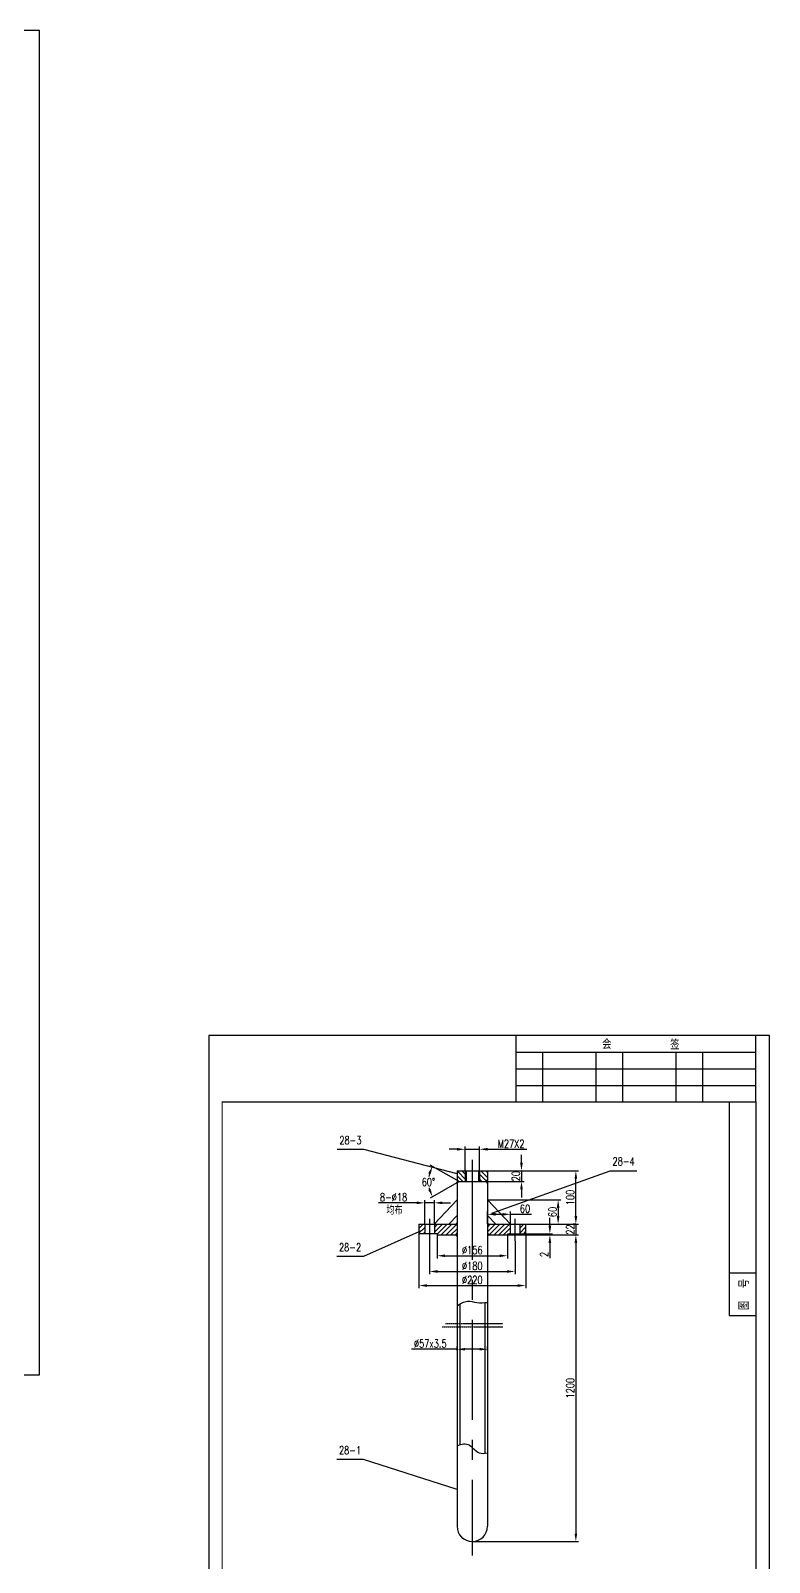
# Model space of a CAD drawing. Extents: x 6109 to 86747, y -17046 to 6992.
# Drawn here: x 45164 to 46548, y -4685 to -1813 of the extents above; entities that cross this region are included whole.
import ezdxf
from ezdxf.enums import TextEntityAlignment as Align

# ---------------------------------------------------------------- set-up
doc = ezdxf.new("R2010")
doc.units = 0
doc.header["$LTSCALE"] = 150
doc.header["$MEASUREMENT"] = 0
for name, pattern in [('CENTER', [2, 1.25, -0.25, 0.25, -0.25]), ('CONTINOUS', [0]), ('PHANTOM2', [1.25, 0.625, -0.125, 0.125, -0.125, 0.125, -0.125])]:
    doc.linetypes.add(name, pattern=pattern)
doc.layers.get('0').update_dxf_attribs({"linetype": 'CONTINUOUS'})
doc.layers.get('DEFPOINTS').update_dxf_attribs({"linetype": 'CONTINUOUS'})
for name, color, linetype in [('4', 4, 'CONTINOUS'), ('BZ', 7, 'CONTINUOUS'), ('K1', 4, 'CONTINUOUS'), ('TANK', 1, 'CONTINUOUS'), ('ZXX', 2, 'CENTER')]:
    doc.layers.add(name, color=color, linetype=linetype)
doc.styles.add('HZ', font='txt', dxfattribs={"width": 0.75, "bigfont": 'hztxt'})
doc.styles.add('HZFS', font='simplex.shx', dxfattribs={"width": 0.75, "bigfont": 'hzfs.shx'})
doc.styles.get("Standard").update_dxf_attribs({"font": 'txt', "width": 0.75, "bigfont": 'hztxt.shx'})
doc.dimstyles.get("Standard").update_dxf_attribs({"dimtxt": 0.18, "dimasz": 0.18, "dimexe": 0.18, "dimexo": 0.0625, "dimgap": 0.09, "dimtad": 0, "dimtih": 1, "dimtoh": 1, "dimdec": 4, "dimzin": 0, "dimdsep": 46, "dimtxsty": 'Standard', "dimcen": 0.09, "dimadec": 0, "dimazin": 0, "dimtfac": 1, "dimtdec": 4, "dimtofl": 0, "dimtmove": 0, "dimatfit": 3, "dimfxl": 1, "dimtolj": 1, "dimtzin": 0, "dimarcsym": 0})

# ---------------------------------------------------------------- blocks, each defined once
blk = doc.blocks.new('HQ')
for p, q in [((-18.75, -90), (-18.75, 0)), ((-12.5, -90), (-12.5, 0)), ((-6.25, -90), (-6.25, 0)), ((64, -10), (64, 0)), ((80, -10), (80, 0)), ((0, -10), (80, -10)), ((-18.75, -20), (0, -20)), ((-18.75, -30), (0, -30)), ((-18.75, -50), (0, -50)), ((-18.75, -60), (0, -60)), ((-18.75, -80), (0, -80)), ((-25, -90), (0, -90))]:
    blk.add_line(p, q)
at = {"layer": 'K1', "color": 7}
blk.add_line((0, 0), (-25, 0), dxfattribs=at)
at = {"style": 'HZ', "width": 0.75}
for s, rotation, p in [('图  号', 180, (78.04, -2.6)), ('签', 90, (-19.68, -32.16)), ('会         ', 90, (-19.87, -57.68))]:
    blk.add_text(s, height=3.5, rotation=rotation, dxfattribs=at).set_placement(p)
blk = doc.blocks.new('*D343')
at = {"color": 0, "lineweight": -2}
for p, q in [((46057.9, -4070.9), (46190.3, -4070.9)), ((46185.3, -4085.9), (46185.3, -4630.8)), ((45991.9, -4645.8), (46190.3, -4645.8))]:
    blk.add_line(p, q, dxfattribs=at)
at = {"color": 0}
for points in [[(46182.8, -4085.9), (46187.8, -4085.9), (46185.3, -4070.9)], [(46182.8, -4630.8), (46187.8, -4630.8), (46185.3, -4645.8)]]:
    blk.add_solid(points, dxfattribs=at)
at = {"layer": 'DEFPOINTS', "color": 0}
for p in [(46057.3, -4070.9), (45991.3, -4645.8), (46185.3, -4645.8)]:
    blk.add_point(p, dxfattribs=at)
at = {"color": 0, "insert": (46174.8, -4358.4), "char_height": 15, "attachment_point": 5, "rotation": 90, "style": 'HZFS'}
blk.add_mtext('\\A1;1200', dxfattribs=at)
blk = doc.blocks.new('*D344')
at = {"color": 0, "lineweight": -2}
for p, q in [((45887.3, -4010.9), (45815.4, -4010.9)), ((45902.3, -4050.3), (45902.3, -4005.9)), ((45920.3, -4010.9), (45902.3, -4010.9)), ((45920.3, -4050.3), (45920.3, -4005.9)), ((45935.3, -4010.9), (45950.3, -4010.9))]:
    blk.add_line(p, q, dxfattribs=at)
at = {"color": 0}
for points in [[(45887.3, -4008.4), (45887.3, -4013.4), (45902.3, -4010.9)], [(45935.3, -4008.4), (45935.3, -4013.4), (45920.3, -4010.9)]]:
    blk.add_solid(points, dxfattribs=at)
at = {"layer": 'DEFPOINTS', "color": 0}
for p in [(45902.3, -4010.9), (45902.3, -4050.9), (45920.3, -4050.9)]:
    blk.add_point(p, dxfattribs=at)
at = {"color": 0, "insert": (45843.8, -4000.4), "char_height": 15, "attachment_point": 5, "style": 'HZFS'}
blk.add_mtext('\\A1;8-%%C18', dxfattribs=at)
blk = doc.blocks.new('*D345')
at = {"color": 0, "lineweight": -2}
for p, q in [((45962.8, -4285.4), (45877.5, -4285.4)), ((45962.8, -4287.7), (45962.8, -4280.4)), ((46004.8, -4285.4), (45977.8, -4285.4)), ((46019.8, -4287.7), (46019.8, -4280.4))]:
    blk.add_line(p, q, dxfattribs=at)
at = {"color": 0}
for points in [[(45977.8, -4282.9), (45977.8, -4287.9), (45962.8, -4285.4)], [(46004.8, -4282.9), (46004.8, -4287.9), (46019.8, -4285.4)]]:
    blk.add_solid(points, dxfattribs=at)
at = {"layer": 'DEFPOINTS', "color": 0}
for p in [(45962.8, -4285.4), (45962.8, -4288.4), (46019.8, -4288.4)]:
    blk.add_point(p, dxfattribs=at)
at = {"color": 0, "insert": (45912.6, -4274.9), "char_height": 15, "attachment_point": 5, "style": 'HZFS'}
blk.add_mtext('\\A1;%%C57x3.5', dxfattribs=at)
blk = doc.blocks.new('*D346')
at = {"color": 0, "lineweight": -2}
for p, q in [((46089, -3950.9), (46190.3, -3950.9)), ((46185.3, -4035.9), (46185.3, -3965.9)), ((46184.7, -4050.9), (46180.3, -4050.9))]:
    blk.add_line(p, q, dxfattribs=at)
at = {"color": 0}
for points in [[(46182.8, -3965.9), (46187.8, -3965.9), (46185.3, -3950.9)], [(46182.8, -4035.9), (46187.8, -4035.9), (46185.3, -4050.9)]]:
    blk.add_solid(points, dxfattribs=at)
at = {"layer": 'DEFPOINTS', "color": 0}
for p in [(46088.4, -3950.9), (46185.3, -3950.9), (46185.3, -4050.9)]:
    blk.add_point(p, dxfattribs=at)
at = {"color": 0, "insert": (46174.8, -4000.9), "char_height": 15, "attachment_point": 5, "rotation": 90, "style": 'HZFS'}
blk.add_mtext('\\A1;100', dxfattribs=at)
blk = doc.blocks.new('*D347')
at = {"color": 0, "lineweight": -2}
for p, q in [((46185.3, -4035.9), (46185.3, -4020.9)), ((46091.9, -4050.9), (46190.3, -4050.9)), ((46138.5, -4070.9), (46190.3, -4070.9)), ((46185.3, -4050.9), (46185.3, -4070.9)), ((46185.3, -4085.9), (46185.3, -4100.9))]:
    blk.add_line(p, q, dxfattribs=at)
at = {"color": 0}
for points in [[(46182.8, -4035.9), (46187.8, -4035.9), (46185.3, -4050.9)], [(46182.8, -4085.9), (46187.8, -4085.9), (46185.3, -4070.9)]]:
    blk.add_solid(points, dxfattribs=at)
at = {"layer": 'DEFPOINTS', "color": 0}
for p in [(46091.3, -4050.9), (46137.8, -4070.9), (46185.3, -4070.9)]:
    blk.add_point(p, dxfattribs=at)
at = {"color": 0, "insert": (46174.8, -4060.9), "char_height": 15, "attachment_point": 5, "rotation": 90, "style": 'HZFS'}
blk.add_mtext('\\A1;22', dxfattribs=at)
blk = doc.blocks.new('*D348')
at = {"color": 0, "lineweight": -2}
for p, q in [((46019.8, -4050.3), (46019.8, -4027.4)), ((46034.8, -4032.4), (46047.9, -4032.4)), ((46062.9, -4050.3), (46062.9, -4027.4)), ((46062.9, -4032.4), (46102.1, -4032.4))]:
    blk.add_line(p, q, dxfattribs=at)
at = {"color": 0}
for points in [[(46034.8, -4029.9), (46034.8, -4034.9), (46019.8, -4032.4)], [(46047.9, -4029.9), (46047.9, -4034.9), (46062.9, -4032.4)]]:
    blk.add_solid(points, dxfattribs=at)
at = {"layer": 'DEFPOINTS', "color": 0}
for p in [(46019.8, -4032.4), (46019.8, -4050.9), (46062.9, -4050.9)]:
    blk.add_point(p, dxfattribs=at)
at = {"color": 0, "insert": (46090, -4021.9), "char_height": 15, "attachment_point": 5, "style": 'HZFS'}
blk.add_mtext('\\A1;60', dxfattribs=at)
blk = doc.blocks.new('*D349')
at = {"color": 0, "lineweight": -2}
for p, q in [((46020.4, -4005.3), (46157.1, -4005.3)), ((46152.1, -4020.3), (46152.1, -4035.9)), ((46124.2, -4050.9), (46157.1, -4050.9))]:
    blk.add_line(p, q, dxfattribs=at)
at = {"color": 0}
for points in [[(46149.6, -4020.3), (46154.6, -4020.3), (46152.1, -4005.3)], [(46149.6, -4035.9), (46154.6, -4035.9), (46152.1, -4050.9)]]:
    blk.add_solid(points, dxfattribs=at)
at = {"layer": 'DEFPOINTS', "color": 0}
for p in [(46019.8, -4005.3), (46123.6, -4050.9), (46152.1, -4050.9)]:
    blk.add_point(p, dxfattribs=at)
at = {"color": 0, "insert": (46141.6, -4028.1), "char_height": 15, "attachment_point": 5, "rotation": 90, "style": 'HZFS'}
blk.add_mtext('\\A1;60', dxfattribs=at)
blk = doc.blocks.new('*D350')
at = {"color": 0, "lineweight": -2}
for p, q in [((45925.3, -4071.5), (45925.3, -4115.1)), ((46057.3, -4071.5), (46057.3, -4115.1)), ((45940.3, -4110.1), (46042.3, -4110.1))]:
    blk.add_line(p, q, dxfattribs=at)
at = {"color": 0}
for points in [[(45940.3, -4107.6), (45940.3, -4112.6), (45925.3, -4110.1)], [(46042.3, -4107.6), (46042.3, -4112.6), (46057.3, -4110.1)]]:
    blk.add_solid(points, dxfattribs=at)
at = {"layer": 'DEFPOINTS', "color": 0}
for p in [(45925.3, -4070.9), (46057.3, -4070.9), (46057.3, -4110.1)]:
    blk.add_point(p, dxfattribs=at)
at = {"color": 0, "insert": (45991.3, -4099.6), "char_height": 15, "attachment_point": 5, "style": 'HZFS'}
blk.add_mtext('\\A1;%%C156', dxfattribs=at)
blk = doc.blocks.new('*D351')
at = {"color": 0, "lineweight": -2}
for p, q in [((45911.3, -4086.7), (45911.3, -4144.6)), ((46071.3, -4082.7), (46071.3, -4144.6)), ((45926.3, -4139.6), (46056.3, -4139.6))]:
    blk.add_line(p, q, dxfattribs=at)
at = {"color": 0}
for points in [[(45926.3, -4137.1), (45926.3, -4142.1), (45911.3, -4139.6)], [(46056.3, -4137.1), (46056.3, -4142.1), (46071.3, -4139.6)]]:
    blk.add_solid(points, dxfattribs=at)
at = {"layer": 'DEFPOINTS', "color": 0}
for p in [(45911.3, -4086.1), (46071.3, -4082.1), (46071.3, -4139.6)]:
    blk.add_point(p, dxfattribs=at)
at = {"color": 0, "insert": (45991.3, -4129.1), "char_height": 15, "attachment_point": 5, "style": 'HZFS'}
blk.add_mtext('\\A1;%%C180', dxfattribs=at)
blk = doc.blocks.new('*D352')
at = {"color": 0, "lineweight": -2}
for p, q in [((46136.6, -4053.9), (46136.6, -4038.9)), ((46091.9, -4068.9), (46141.6, -4068.9)), ((46091.9, -4070.9), (46141.6, -4070.9)), ((46136.6, -4068.9), (46136.6, -4070.9)), ((46136.6, -4085.9), (46136.6, -4114.4))]:
    blk.add_line(p, q, dxfattribs=at)
at = {"color": 0}
for points in [[(46134.1, -4053.9), (46139.1, -4053.9), (46136.6, -4068.9)], [(46134.1, -4085.9), (46139.1, -4085.9), (46136.6, -4070.9)]]:
    blk.add_solid(points, dxfattribs=at)
at = {"layer": 'DEFPOINTS', "color": 0}
for p in [(46091.3, -4068.9), (46091.3, -4070.9), (46136.6, -4070.9)]:
    blk.add_point(p, dxfattribs=at)
at = {"color": 0, "insert": (46126.1, -4107.7), "char_height": 15, "attachment_point": 5, "rotation": 90, "style": 'HZFS'}
blk.add_mtext('\\A1;2', dxfattribs=at)
blk = doc.blocks.new('*D353')
at = {"color": 0, "lineweight": -2}
for p, q in [((46083.4, -3935.9), (46083.4, -3920.9)), ((46020.4, -3950.9), (46088.4, -3950.9)), ((46083.4, -3950.9), (46083.4, -3970.9)), ((46020.4, -3970.9), (46088.4, -3970.9)), ((46083.4, -3985.9), (46083.4, -4000.9))]:
    blk.add_line(p, q, dxfattribs=at)
at = {"color": 0}
for points in [[(46080.9, -3935.9), (46085.9, -3935.9), (46083.4, -3950.9)], [(46080.9, -3985.9), (46085.9, -3985.9), (46083.4, -3970.9)]]:
    blk.add_solid(points, dxfattribs=at)
at = {"layer": 'DEFPOINTS', "color": 0}
for p in [(46019.8, -3950.9), (46019.8, -3970.9), (46083.4, -3970.9)]:
    blk.add_point(p, dxfattribs=at)
at = {"color": 0, "insert": (46072.9, -3960.9), "char_height": 15, "attachment_point": 5, "rotation": 90, "style": 'HZFS'}
blk.add_mtext('\\A1;20', dxfattribs=at)
blk = doc.blocks.new('*D354')
at = {"color": 0, "lineweight": -2}
for p, q in [((45962.8, -3910.5), (45947.8, -3910.5)), ((45977.8, -3950.3), (45977.8, -3905.5)), ((45977.8, -3910.5), (46004.8, -3910.5)), ((46004.8, -3950.3), (46004.8, -3905.5)), ((46019.8, -3910.5), (46093.3, -3910.5))]:
    blk.add_line(p, q, dxfattribs=at)
at = {"color": 0}
for points in [[(45962.8, -3908), (45962.8, -3913), (45977.8, -3910.5)], [(46019.8, -3908), (46019.8, -3913), (46004.8, -3910.5)]]:
    blk.add_solid(points, dxfattribs=at)
at = {"layer": 'DEFPOINTS', "color": 0}
for p in [(46004.8, -3910.5), (45977.8, -3950.9), (46004.8, -3950.9)]:
    blk.add_point(p, dxfattribs=at)
at = {"color": 0, "insert": (46064, -3900), "char_height": 15, "attachment_point": 5, "style": 'HZFS'}
blk.add_mtext('\\A1;M27X2', dxfattribs=at)
blk = doc.blocks.new('*D355')
at = {"color": 0, "lineweight": -2}
for p, q in [((45962.1, -3968.7), (45912.4, -3940)), ((45962.1, -3973.2), (45912.4, -4001.9))]:
    blk.add_line(p, q, dxfattribs=at)
for start, end in [(165.1488, 170.5543), (191.8275, 194.8512)]:
    blk.add_arc((45966, -3970.9), 56.9, start, end, dxfattribs=at)
at = {"color": 0}
for points in [[(45908.7, -3955.4), (45913.3, -3957.3), (45916.7, -3942.5)], [(45913.3, -3984.6), (45908.7, -3986.5), (45916.7, -3999.4)]]:
    blk.add_solid(points, dxfattribs=at)
at = {"layer": 'DEFPOINTS', "color": 0}
for p in [(45909.9, -3961), (45962.6, -3969), (45962.6, -3972.8), (45966, -3970.9), (45966, -3970.9)]:
    blk.add_point(p, dxfattribs=at)
at = {"color": 0, "insert": (45909.1, -3972.1), "char_height": 15, "attachment_point": 5, "style": 'HZFS'}
blk.add_mtext('\\A1;60%%D', dxfattribs=at)
blk = doc.blocks.new('*D356')
at = {"color": 0, "lineweight": -2}
for p, q in [((45891.3, -4069.5), (45891.3, -4171)), ((46091.3, -4068.3), (46091.3, -4171)), ((45906.3, -4166), (46076.3, -4166))]:
    blk.add_line(p, q, dxfattribs=at)
at = {"color": 0}
for points in [[(45906.3, -4163.5), (45906.3, -4168.5), (45891.3, -4166)], [(46076.3, -4163.5), (46076.3, -4168.5), (46091.3, -4166)]]:
    blk.add_solid(points, dxfattribs=at)
at = {"layer": 'DEFPOINTS', "color": 0}
for p in [(45891.3, -4068.9), (46091.3, -4067.7), (46091.3, -4166)]:
    blk.add_point(p, dxfattribs=at)
at = {"color": 0, "insert": (45991.3, -4155.5), "char_height": 15, "attachment_point": 5, "style": 'HZFS'}
blk.add_mtext('\\A1;%%C220', dxfattribs=at)
blk = doc.blocks.new('BORDER')
for p, q in [((1, 1), (0, 1)), ((0, 1), (0, 0)), ((1, 0), (1, 1)), ((0, 0), (1, 0))]:
    blk.add_line(p, q)

msp = doc.modelspace()

# ---------------------------------------------------------------- hatches: boundary and pattern name
h = msp.add_hatch()
h.set_pattern_fill('ANSI31', color=256, scale=2, angle=90, style=0)
h.set_pattern_definition([(135, (20234.538, -520.918), (-4.490128, -4.490128), [])])
h.paths.add_polyline_path([(45962.75795, -3970.92415), (45977.75795, -3970.92415), (45977.75795, -3950.92415), (45962.75795, -3950.92415)])
h.paths.add_polyline_path([(45977.75795, -3970.92415), (45979.89725, -3970.92415), (45979.89725, -3950.92415), (45977.75795, -3950.92415)])
h.paths.add_polyline_path([(46002.61865, -3970.92415), (46004.75795, -3970.92415), (46004.75795, -3950.92415), (46002.61865, -3950.92415)])
h.paths.add_polyline_path([(46004.75795, -3970.92415), (46019.75795, -3970.92415), (46019.75795, -3950.92415), (46004.75795, -3950.92415)])
h = msp.add_hatch()
h.set_pattern_fill('ANSI31', color=256, scale=2, style=0)
h.set_pattern_definition([(45, (20234.538, -520.918), (-4.490128, 4.490128), [])])
h.paths.add_polyline_path([(45902.25795, -4050.92415), (45891.25795, -4050.92415), (45891.25795, -4068.92415), (45902.25795, -4068.92415)])
h.paths.add_polyline_path([(45920.25795, -4050.92415), (45920.25795, -4068.92415), (45925.25795, -4068.92415), (45925.25795, -4070.92415), (45962.75795, -4070.92415), (45962.75795, -4050.92415)])
h.paths.add_polyline_path([(46062.25795, -4068.92415), (46062.25795, -4050.92415), (46019.75795, -4050.92415), (46019.75795, -4070.92415), (46057.25795, -4070.92415), (46057.25795, -4068.92415)])
h.paths.add_polyline_path([(46091.25795, -4050.92415), (46080.25795, -4050.92415), (46080.25795, -4068.92415), (46091.25795, -4068.92415)])

# ---------------------------------------------------------------- linework, layer by layer
for p, q in [((45180.42057, -1813.44388), (43398.42057, -1813.44388)), ((45180.42057, -4333.44388), (45180.42057, -1813.44388)), ((46547.7261, -3696.92756), (45497.7261, -3696.92756)), ((45497.7261, -3696.92756), (45497.7261, -5181.92756)), ((46547.7261, -5181.92756), (46547.7261, -3696.92756)), ((45962.63729, -3969.00189), (45965.96674, -3970.92415)), ((45962.63729, -3972.84641), (45965.96674, -3970.92415))]:
    msp.add_line(p, q)
at = {"linetype": 'PHANTOM2', "ltscale": 0.02}
for p, q in [((45934.9935, -4243.50869), (46048.67653, -4243.50869)), ((45941.26277, -4237.38964), (46048.67653, -4237.38964))]:
    msp.add_line(p, q, dxfattribs=at)
msp.add_spline([(45962.75795, -4204.07708), (45982.31835, -4195.51403), (45999.72136, -4197.65482), (46019.75795, -4197.65482)], degree=3)
msp.add_open_spline([(45962.75795, -4466.41595), (45971.2793, -4462.63235), (45986.22457, -4460.28686), (46000.54196, -4481.65258), (46014.11963, -4480.75391), (46019.75795, -4479.31366)], degree=3, knots=[23.5197948234, 23.5197948234, 23.5197948234, 23.5197948234, 49.6459280417, 72.4254076227, 87.3437085277, 87.3437085277, 87.3437085277, 87.3437085277])
for points in [[(45962.75795, -3976.54974), (45967.36524, -3970.92415), (45962.75795, -3966.2739)], [(46019.75795, -3965.4463), (46014.99759, -3970.92415), (46019.75795, -3976.05845)], [(45962.75795, -4045.72309), (45959.52344, -4050.92415), (45962.75795, -4054.79306)], [(46019.75795, -4045.72309), (46022.99246, -4050.92415), (46019.75795, -4054.79306)], [(45962.75795, -4064.72505), (45958.68705, -4070.92415), (45962.75795, -4075.16387)], [(46019.75795, -4064.72505), (46023.82885, -4070.92415), (46019.75795, -4075.16387)]]:
    msp.add_solid(points)
at = {"layer": '4', "const_width": 2}
msp.add_lwpolyline([(46522.7261, -5156.92756), (46522.7261, -3821.92756), (45522.7261, -3821.92756), (45522.7261, -5156.92756)], close=True, dxfattribs=at)
at = {"layer": 'BZ'}
for points in [[(45962.75795, -3956.66426), (45787.97118, -3911.07245), (45737.97118, -3911.07245)], [(46027.92913, -4030.16563), (46249.72393, -3950.72254), (46299.72393, -3950.72254)], [(45896.66706, -4062.58224), (45787.31753, -4111.74373), (45737.31753, -4111.74373)], [(45962.75795, -4548.23475), (45787.31753, -4492.12084), (45737.31753, -4492.12084)]]:
    msp.add_lwpolyline(points, dxfattribs=at)
at = {"layer": 'TANK'}
for p, q in [((45962.75795, -3950.92415), (45962.75795, -4050.92415)), ((45962.75795, -3950.92415), (46019.75795, -3950.92415)), ((45979.89725, -3950.92415), (45979.89725, -3970.92415)), ((46002.61865, -3950.92415), (46002.61865, -3970.92415)), ((46019.75795, -3950.92415), (46019.75795, -4050.92415)), ((45962.75795, -3970.92415), (46019.75795, -3970.92415)), ((45962.75795, -4005.32996), (45919.61758, -4050.92415)), ((46019.75795, -4005.32996), (46062.89832, -4050.92415)), ((45962.75795, -4034.42976), (45947.15126, -4050.92415)), ((46019.75795, -4034.42976), (46035.36464, -4050.92415)), ((45891.25795, -4050.92415), (45891.25795, -4068.92415)), ((45891.25795, -4050.92415), (45962.75795, -4050.92415)), ((45925.25795, -4068.92415), (45891.25795, -4068.92415)), ((45902.25795, -4050.92415), (45902.25795, -4068.92415)), ((45920.25795, -4050.92415), (45920.25795, -4068.92415)), ((45925.25795, -4068.92415), (45925.25795, -4070.92415)), ((45925.25795, -4070.92415), (45962.75795, -4070.92415)), ((45925.25795, -4070.92415), (45962.75795, -4070.92415)), ((46019.75795, -4050.92415), (46091.25795, -4050.92415)), ((46019.75795, -4070.92415), (46057.25795, -4070.92415)), ((46019.75795, -4070.92415), (46057.25795, -4070.92415)), ((46057.25795, -4068.92415), (46057.25795, -4070.92415)), ((46057.25795, -4068.92415), (46091.25795, -4068.92415)), ((46062.25795, -4050.92415), (46062.25795, -4068.92415)), ((46080.25795, -4050.92415), (46080.25795, -4068.92415)), ((46091.25795, -4050.92415), (46091.25795, -4068.92415))]:
    msp.add_line(p, q, dxfattribs=at)
at = {"layer": 'TANK', "color": 7}
for p, q in [((45977.75795, -3950.92415), (45977.75795, -3970.92415)), ((46004.75795, -3950.92415), (46004.75795, -3970.92415))]:
    msp.add_line(p, q, dxfattribs=at)
at = {"layer": 'ZXX'}
for p, q in [((45991.25795, -3930.47017), (45991.25795, -4671.92516)), ((45911.25795, -4040.90059), (45911.25795, -4086.06865)), ((46071.25795, -4041.09699), (46071.25795, -4082.06068))]:
    msp.add_line(p, q, dxfattribs=at)
at = {"layer": 'ZXX', "color": 1, "linetype": 'Continuous'}
for p, q in [((45962.75795, -4027.46355), (45962.75795, -4050.92415)), ((46019.75795, -4024.04343), (46019.75795, -4050.92415)), ((45962.75795, -4050.92415), (45962.75795, -4617.29435)), ((46019.75795, -4050.92415), (46019.75795, -4617.29435)), ((45967.75795, -4201.00773), (45967.75795, -4464.48596)), ((46014.75795, -4197.97229), (46014.75795, -4480.29065))]:
    msp.add_line(p, q, dxfattribs=at)
msp.add_arc((45991.25795, -4617.29435), 28.5, 180, 360, dxfattribs=at)

# ---------------------------------------------------------------- block references
at = {"rotation": 270}
for name, p, xscale, yscale, zscale in [('BORDER', (43398.42057, -1813.44388), 2520, 1782, 2520), ('HQ', (46522.7261, -3821.92756), 5, 5, 5)]:
    msp.add_blockref(name, p, dxfattribs=dict(at, xscale=xscale, yscale=yscale, zscale=zscale))

# ---------------------------------------------------------------- texts
at = {"style": 'HZFS', "width": 0.75}
msp.add_text('均布', height=15, dxfattribs=at).set_placement((45830.40808, -4032.76486))
at = {"layer": 'BZ', "style": 'HZFS', "width": 0.75}
for s, p in [('28-3', (45762.97118, -3901.07245)), ('28-2', (45762.31753, -4101.74373)), ('28-1', (45762.31753, -4482.12084))]:
    msp.add_text(s, height=15, dxfattribs=at).set_placement(p, align=Align.CENTER)
msp.add_text('28-4', height=15, rotation=360, dxfattribs=at).set_placement((46274.72393, -3940.72254), align=Align.CENTER)

# ---------------------------------------------------------------- dimensions: what is measured, and where the dimension line sits
for base, p1, p2, text, picture, middle in [((46004.75795, -3910.50378), (45977.75795, -3950.92415), (46004.75795, -3950.92415), 'M27X2', '*D354', (46064.00795, -3900.00378)), ((45902.25795, -4010.89566), (45920.25795, -4050.92415), (45902.25795, -4050.92415), '8-%%C18', '*D344', (45843.81152, -4000.39566)), ((46057.25795, -4110.12676), (45925.25795, -4070.92415), (46057.25795, -4070.92415), '%%C156', '*D350', (45991.25795, -4099.62676))]:
    dim = msp.add_linear_dim(base=base, p1=p1, p2=p2, text=text, dimstyle='Standard', override={"dimtxt": 15, "dimasz": 15, "dimexe": 5, "dimexo": 0.625, "dimgap": 3, "dimtad": 1, "dimtih": 0, "dimtoh": 0, "dimdec": 0, "dimzin": 8, "dimlunit": 6, "dimtxsty": 'HZFS', "dimcen": 2.5, "dimtdec": 0, "dimtofl": 1})
    dim.commit()
    dim.dimension.update_dxf_attribs({"geometry": picture, "text_midpoint": middle})
dim = msp.add_linear_dim(base=(46083.35279, -3970.92415), p1=(46019.75795, -3950.92415), p2=(46019.75795, -3970.92415), angle=90, dimstyle='Standard', override={"dimtxt": 15, "dimasz": 15, "dimexe": 5, "dimexo": 0.625, "dimgap": 3, "dimtad": 1, "dimtih": 0, "dimtoh": 0, "dimdec": 0, "dimzin": 8, "dimlunit": 6, "dimtxsty": 'HZFS', "dimcen": 2.5, "dimtdec": 0, "dimtofl": 1})
dim.commit()
dim.dimension.update_dxf_attribs({"geometry": '*D353', "text_midpoint": (46083.35279, -3960.92415), "dimtype": 160})
dim = msp.add_angular_dim_2l(base=(45909.93267, -3961.04383), line1=((45962.63729, -3972.84641), (45965.96674, -3970.92415)), line2=((45962.63729, -3969.00189), (45965.96674, -3970.92415)), text='60%%D', dimstyle='Standard', override={"dimtxt": 15, "dimasz": 15, "dimexe": 5, "dimexo": 0.625, "dimgap": 3, "dimtad": 1, "dimtoh": 0, "dimdec": 0, "dimzin": 8, "dimtxsty": 'HZFS', "dimcen": 2.5, "dimazin": 2, "dimtdec": 0, "dimtofl": 1})
dim.commit()
dim.dimension.update_dxf_attribs({"geometry": '*D355', "text_midpoint": (45909.08013, -3972.08635), "dimtype": 162})
for base, p1, p2, text, picture, middle in [((46185.30455, -3950.92415), (46185.30455, -4050.92415), (46088.35279, -3950.92415), '100', '*D346', (46174.80455, -4000.92415)), ((46152.12578, -4050.92415), (46019.75795, -4005.32996), (46123.5521, -4050.92415), '60', '*D349', (46141.62578, -4028.12706)), ((46136.5989, -4070.92415), (46091.25795, -4068.92415), (46091.25795, -4070.92415), '2', '*D352', (46126.0989, -4107.67415)), ((46185.30455, -4645.79435), (46057.25795, -4070.92415), (45991.25795, -4645.79435), '1200', '*D343', (46174.80455, -4358.35925))]:
    dim = msp.add_linear_dim(base=base, p1=p1, p2=p2, angle=90, text=text, dimstyle='Standard', override={"dimtxt": 15, "dimasz": 15, "dimexe": 5, "dimexo": 0.625, "dimgap": 3, "dimtad": 1, "dimtih": 0, "dimtoh": 0, "dimdec": 0, "dimzin": 8, "dimlunit": 6, "dimtxsty": 'HZFS', "dimcen": 2.5, "dimtdec": 0, "dimtofl": 1})
    dim.commit()
    dim.dimension.update_dxf_attribs({"geometry": picture, "text_midpoint": middle})
for base, p1, p2, text, picture, middle in [((46019.75795, -4032.36345), (46062.89832, -4050.92415), (46019.75795, -4050.92415), '60', '*D348', (46090.00547, -4032.36345)), ((46091.25795, -4165.96378), (45891.25795, -4068.92415), (46091.25795, -4067.6856), '%%C220', '*D356', (45991.25795, -4165.96378)), ((46071.25795, -4139.5746), (45911.25795, -4086.06865), (46071.25795, -4082.06068), '%%C180', '*D351', (45991.25795, -4139.5746)), ((45962.75795, -4285.441), (46019.75795, -4288.36388), (45962.75795, -4288.36388), '%%C57x3.5', '*D345', (45912.6151, -4285.441))]:
    dim = msp.add_linear_dim(base=base, p1=p1, p2=p2, text=text, dimstyle='Standard', override={"dimtxt": 15, "dimasz": 15, "dimexe": 5, "dimexo": 0.625, "dimgap": 3, "dimtad": 1, "dimtih": 0, "dimtoh": 0, "dimdec": 0, "dimzin": 8, "dimlunit": 6, "dimtxsty": 'HZFS', "dimcen": 2.5, "dimtdec": 0, "dimtofl": 1})
    dim.commit()
    dim.dimension.update_dxf_attribs({"geometry": picture, "text_midpoint": middle, "dimtype": 160})
dim = msp.add_linear_dim(base=(46185.30455, -4070.92415), p1=(46091.25795, -4050.92415), p2=(46137.83597, -4070.92415), angle=90, text='22', dimstyle='Standard', override={"dimtxt": 15, "dimasz": 15, "dimexe": 5, "dimexo": 0.625, "dimgap": 3, "dimtad": 1, "dimtih": 0, "dimtoh": 0, "dimdec": 0, "dimzin": 8, "dimlunit": 6, "dimtxsty": 'HZFS', "dimcen": 2.5, "dimtdec": 0, "dimtofl": 1})
dim.commit()
dim.dimension.update_dxf_attribs({"geometry": '*D347', "text_midpoint": (46185.30455, -4060.92415), "dimtype": 160})

doc.saveas('drawing.dxf')
